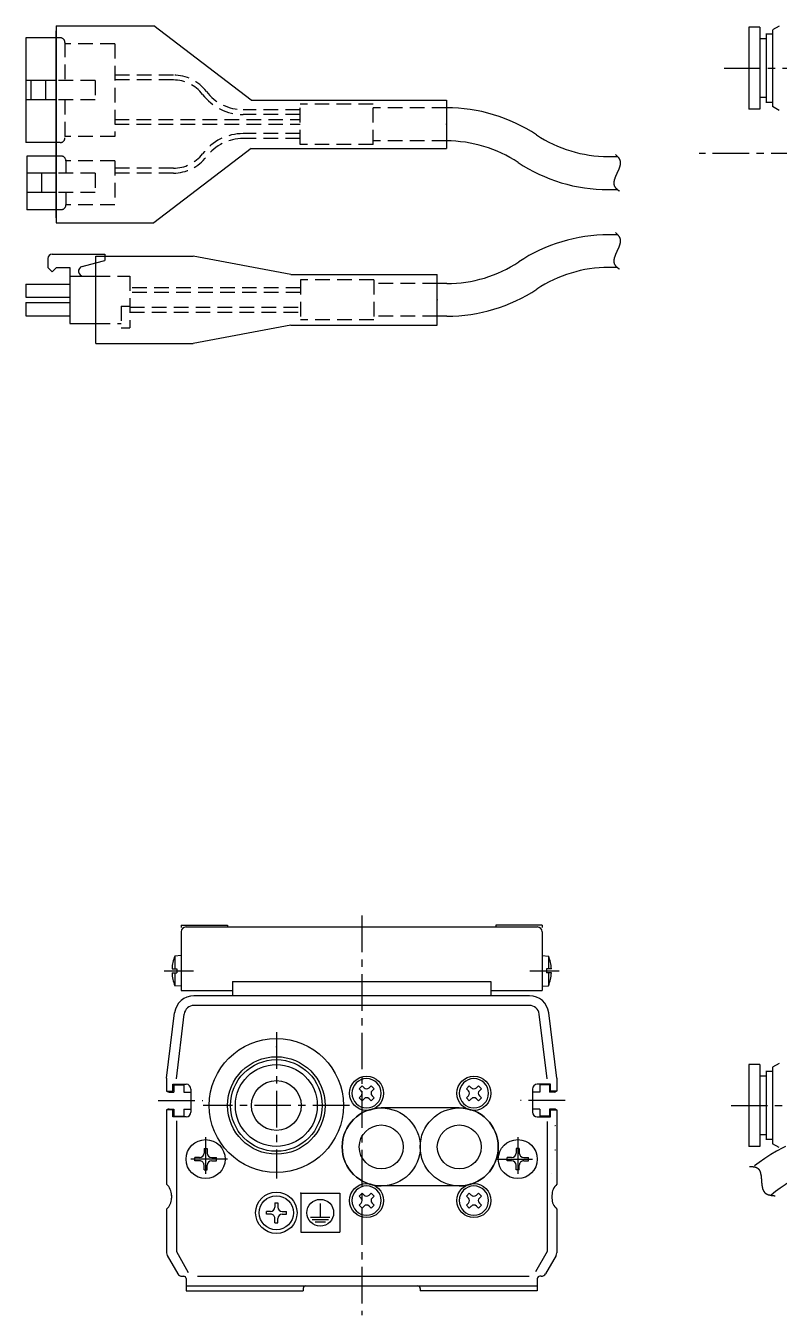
# Model space of a CAD drawing. Extents: x -684 to 208, y -51 to 438.
# Drawn here: x -684.2 to -529.8, y 150.8 to 415.2 of the extents above; entities that cross this region are included whole.
import ezdxf

# ---------------------------------------------------------------- set-up
doc = ezdxf.new("R2010")
doc.units = 0
for name, pattern in [('CENTER', [12, 7.5, -1.5, 1.5, -1.5]), ('CONTINOUS', [0]), ('DASHED', [4.5, 3, -1.5]), ('PHANTOM', [15, 7.5, -1.5, 1.5, -1.5, 1.5, -1.5])]:
    doc.linetypes.add(name, pattern=pattern)
doc.layers.get('0').update_dxf_attribs({"linetype": 'CONTINUOUS'})
doc.layers.add('CENTER', color=1, linetype='CENTER')

# ---------------------------------------------------------------- blocks, each defined once
blk = doc.blocks.new('DTL0003')
at = {"color": 0, "linetype": 'CONTINUOUS'}
for p, q in [((0, 0), (0, -8)), ((0, 0), (8, 0)), ((8, 0), (8, -8)), ((4, -2.07), (4, -4.87)), ((2.03, -4.87), (5.97, -4.87)), ((2.34, -5.37), (5.66, -5.37)), ((2.94, -5.87), (5.06, -5.87)), ((0, -8), (8, -8))]:
    blk.add_line(p, q, dxfattribs=at)
blk.add_circle((4, -4), 2.75, dxfattribs=at)
at = {"color": 0}
blk.add_point((0, 0), dxfattribs=at)
blk = doc.blocks.new('DTL0004')
at = {"color": 0, "linetype": 'CONTINUOUS'}
for radius in [13.75, 10, 9.4, 8.4, 5.1]:
    blk.add_circle((0, 0), radius, dxfattribs=at)
at = {"color": 0}
for p in [(0, 12), (0, 0)]:
    blk.add_point(p, dxfattribs=at)

msp = doc.modelspace()

# ---------------------------------------------------------------- linework, layer by layer
at = {"color": 0, "linetype": 'CONTINUOUS'}
for p, q in [((-677.99, 415.22), (-657.99, 415.22)), ((-677.99, 415.22), (-677.99, 374.82)), ((-637.99, 399.97), (-657.99, 415.22)), ((-677.99, 375.82), (-677.99, 414.22)), ((-637.99, 399.97), (-597.99, 399.97)), ((-597.99, 399.97), (-597.99, 390.07)), ((-637.99, 390.07), (-657.99, 374.82)), ((-637.99, 390.07), (-597.99, 390.07)), ((-677.99, 374.82), (-657.99, 374.82)), ((-669.89, 367.97), (-649.89, 367.97)), ((-669.89, 350.07), (-669.89, 367.97)), ((-629.89, 364.22), (-649.89, 367.97)), ((-629.89, 364.22), (-599.89, 364.22)), ((-599.89, 353.82), (-599.89, 364.22)), ((-629.89, 353.82), (-649.89, 350.07)), ((-629.89, 353.82), (-599.89, 353.82)), ((-669.89, 350.07), (-649.89, 350.07))]:
    msp.add_line(p, q, dxfattribs=at)
at = {"color": 7, "linetype": 'CONTINOUS'}
for p, q in [((-529.76, 415.17), (-531.16, 414.36)), ((-677.99, 412.77), (-684.19, 412.77)), ((-684.19, 412.77), (-684.19, 391.27)), ((-533.76, 414.92), (-535.96, 414.92)), ((-535.96, 414.92), (-535.96, 398.12)), ((-533.76, 414.92), (-533.76, 398.12)), ((-532.53, 412.52), (-533.76, 412.52)), ((-531.16, 413.52), (-532.47, 413.52)), ((-532.46, 413.52), (-532.46, 399.52)), ((-531.16, 414.35), (-531.16, 398.69)), ((-677.99, 404.02), (-684.19, 404.02)), ((-683.19, 404.02), (-683.19, 400.02)), ((-680.19, 404.02), (-680.19, 400.02)), ((-677.99, 400.02), (-684.19, 400.02)), ((-532.53, 400.52), (-533.76, 400.52)), ((-531.16, 399.52), (-532.47, 399.52)), ((-533.76, 398.12), (-535.96, 398.12)), ((-529.76, 397.88), (-531.16, 398.69)), ((-677.99, 391.27), (-684.19, 391.27)), ((-683.99, 388.52), (-683.99, 377.52)), ((-677.99, 388.52), (-683.99, 388.52)), ((-564.82, 388.43), (-562.92, 388.43)), ((-677.99, 385.02), (-683.99, 385.02)), ((-680.99, 385.02), (-680.99, 381.02)), ((-677.99, 381.02), (-683.99, 381.02)), ((-564.95, 381.63), (-562.9, 381.63)), ((-677.99, 377.52), (-683.99, 377.52)), ((-562.87, 372.37), (-564.72, 372.37)), ((-679.72, 367.48), (-679.72, 365.68)), ((-678.82, 368.38), (-668.02, 368.38)), ((-668.02, 368.38), (-668.02, 367.97)), ((-678.82, 364.78), (-679.72, 365.68)), ((-678.82, 364.78), (-677.92, 365.68)), ((-677.92, 365.68), (-675.22, 365.68)), ((-675.22, 365.68), (-675.22, 354.16)), ((-672.66, 365.88), (-669.89, 366.59)), ((-562.96, 365.67), (-564.72, 365.67)), ((-684.22, 362.26), (-684.22, 359.56)), ((-684.22, 362.26), (-675.22, 362.26)), ((-675.22, 363.88), (-669.89, 363.88)), ((-597.89, 362.37), (-599.89, 362.37)), ((-684.22, 359.56), (-675.22, 359.56)), ((-684.22, 358.48), (-675.22, 358.48)), ((-684.22, 358.48), (-684.22, 355.78)), ((-684.22, 355.78), (-675.22, 355.78)), ((-597.89, 355.67), (-599.89, 355.67)), ((-675.22, 354.16), (-669.89, 354.16)), ((-652.35, 230.85), (-642.85, 230.85)), ((-652.35, 230.85), (-652.35, 230.35)), ((-651.35, 230.45), (-579.35, 230.45)), ((-642.85, 230.85), (-642.85, 230.45)), ((-587.85, 230.85), (-587.85, 230.45)), ((-578.35, 230.85), (-587.85, 230.85)), ((-578.35, 230.85), (-578.35, 230.35)), ((-652.35, 229.45), (-652.35, 217.45)), ((-578.35, 229.45), (-578.35, 217.45)), ((-652.35, 224.6), (-653.65, 224.48)), ((-653.65, 224.48), (-653.65, 221.85)), ((-652.35, 224.6), (-652.35, 218.3)), ((-578.35, 224.6), (-578.35, 218.3)), ((-578.35, 224.6), (-577.05, 224.48)), ((-577.05, 224.48), (-577.05, 221.85)), ((-654.24, 221.85), (-653.25, 221.85)), ((-654.24, 221.05), (-653.25, 221.05)), ((-653.65, 221.05), (-653.65, 218.41)), ((-653.25, 221.85), (-653.25, 221.05)), ((-576.46, 221.85), (-577.45, 221.85)), ((-577.45, 221.85), (-577.45, 221.05)), ((-576.46, 221.05), (-577.45, 221.05)), ((-577.05, 221.05), (-577.05, 218.41)), ((-652.35, 218.3), (-653.65, 218.41)), ((-652.35, 217.45), (-641.85, 217.45)), ((-641.85, 219.25), (-588.85, 219.25)), ((-641.85, 219.25), (-641.85, 216.35)), ((-588.85, 219.25), (-588.85, 216.35)), ((-588.85, 217.45), (-578.35, 217.45)), ((-578.35, 218.3), (-577.05, 218.41)), ((-580.97, 216.35), (-649.74, 216.35)), ((-580.97, 214.35), (-649.74, 214.35)), ((-655.35, 199.46), (-653.71, 212.83)), ((-653.35, 199.34), (-651.73, 212.59)), ((-577.35, 199.34), (-578.98, 212.59)), ((-575.35, 199.46), (-577, 212.83)), ((-533.76, 202.25), (-535.96, 202.25)), ((-535.96, 202.25), (-535.96, 185.45)), ((-533.76, 202.25), (-533.76, 185.45)), ((-529.76, 202.49), (-531.16, 201.68)), ((-531.16, 201.68), (-531.16, 186.01)), ((-655.35, 199.46), (-655.35, 196.75)), ((-575.35, 199.46), (-575.35, 196.75)), ((-532.53, 199.85), (-533.76, 199.85)), ((-531.16, 200.85), (-532.47, 200.85)), ((-532.46, 200.85), (-532.46, 186.85)), ((-655.35, 196.75), (-654.05, 196.75)), ((-654.85, 196.6), (-653.85, 196.6)), ((-654.05, 198.2), (-651.35, 198.2)), ((-654.05, 196.75), (-654.05, 198.2)), ((-653.85, 198.05), (-651.85, 198.05)), ((-653.85, 198.05), (-653.85, 196.6)), ((-651.85, 198.05), (-651.85, 196.6)), ((-651.85, 196.6), (-650.35, 196.6)), ((-650.35, 197.2), (-650.35, 192.5)), ((-650.35, 196.6), (-650.35, 193.1)), ((-615.29, 197.88), (-615.89, 197.28)), ((-615.89, 197.28), (-615.48, 196.87)), ((-615.48, 195.82), (-615.89, 195.41)), ((-614.88, 197.47), (-615.29, 197.88)), ((-613.42, 197.88), (-613.83, 197.47)), ((-612.82, 197.28), (-613.42, 197.88)), ((-613.23, 196.87), (-612.82, 197.28)), ((-612.82, 195.41), (-613.23, 195.82)), ((-593.29, 197.88), (-593.89, 197.28)), ((-593.89, 197.28), (-593.48, 196.87)), ((-593.48, 195.82), (-593.89, 195.41)), ((-592.88, 197.47), (-593.29, 197.88)), ((-591.42, 197.88), (-591.83, 197.47)), ((-590.82, 197.28), (-591.42, 197.88)), ((-591.23, 196.87), (-590.82, 197.28)), ((-590.82, 195.41), (-591.23, 195.82)), ((-580.35, 197.2), (-580.35, 192.5)), ((-578.85, 196.6), (-580.35, 196.6)), ((-580.35, 196.6), (-580.35, 193.1)), ((-576.65, 198.2), (-579.35, 198.2)), ((-576.85, 198.05), (-578.85, 198.05)), ((-578.85, 198.05), (-578.85, 196.6)), ((-576.85, 198.05), (-576.85, 196.6)), ((-575.85, 196.6), (-576.85, 196.6)), ((-576.65, 196.75), (-576.65, 198.2)), ((-575.35, 196.75), (-576.65, 196.75)), ((-654.85, 193.1), (-653.85, 193.1)), ((-653.85, 193.1), (-653.85, 191.65)), ((-651.85, 193.1), (-650.35, 193.1)), ((-651.85, 193.1), (-651.85, 191.65)), ((-615.89, 195.41), (-615.29, 194.81)), ((-615.29, 194.81), (-614.88, 195.22)), ((-613.83, 195.22), (-613.42, 194.81)), ((-613.42, 194.81), (-612.82, 195.41)), ((-595.35, 193.35), (-611.35, 193.35)), ((-593.89, 195.41), (-593.29, 194.81)), ((-593.29, 194.81), (-592.88, 195.22)), ((-591.83, 195.22), (-591.42, 194.81)), ((-591.42, 194.81), (-590.82, 195.41)), ((-578.85, 193.1), (-580.35, 193.1)), ((-578.85, 193.1), (-578.85, 191.65)), ((-575.85, 193.1), (-576.85, 193.1)), ((-576.85, 193.1), (-576.85, 191.65)), ((-654.05, 192.95), (-655.35, 192.95)), ((-655.35, 192.95), (-655.35, 177.68)), ((-654.05, 191.5), (-654.05, 192.95)), ((-651.35, 191.5), (-654.05, 191.5)), ((-653.85, 191.65), (-651.85, 191.65)), ((-653.35, 190.72), (-653.35, 163.88)), ((-579.35, 191.5), (-576.65, 191.5)), ((-576.85, 191.65), (-578.85, 191.65)), ((-577.35, 190.57), (-577.35, 163.88)), ((-576.65, 192.95), (-575.35, 192.95)), ((-576.65, 191.5), (-576.65, 192.95)), ((-575.35, 192.95), (-575.35, 177.68)), ((-532.53, 187.85), (-533.76, 187.85)), ((-533.76, 185.45), (-535.96, 185.45)), ((-531.16, 186.85), (-532.47, 186.85)), ((-529.76, 185.2), (-531.16, 186.01)), ((-648.61, 183.16), (-649.55, 183.16)), ((-649.55, 182.53), (-649.55, 183.16)), ((-648.61, 182.53), (-649.55, 182.53)), ((-647.67, 185.05), (-647.04, 185.05)), ((-647.67, 185.05), (-647.67, 184.1)), ((-647.04, 185.05), (-647.04, 184.1)), ((-646.1, 183.16), (-645.15, 183.16)), ((-646.1, 182.53), (-645.15, 182.53)), ((-645.15, 182.53), (-645.15, 183.16)), ((-584.61, 183.16), (-585.55, 183.16)), ((-585.55, 182.53), (-585.55, 183.16)), ((-584.61, 182.53), (-585.55, 182.53)), ((-583.67, 185.05), (-583.67, 184.1)), ((-583.04, 185.05), (-583.67, 185.05)), ((-583.04, 185.05), (-583.04, 184.1)), ((-582.1, 183.16), (-581.15, 183.16)), ((-582.1, 182.53), (-581.15, 182.53)), ((-581.15, 182.53), (-581.15, 183.16)), ((-647.67, 180.65), (-647.67, 181.59)), ((-647.67, 180.65), (-647.04, 180.65)), ((-647.04, 180.65), (-647.04, 181.59)), ((-583.67, 180.65), (-583.67, 181.59)), ((-583.04, 180.65), (-583.67, 180.65)), ((-583.04, 180.65), (-583.04, 181.59)), ((-576.35, 179.85), (-576.35, 179.85)), ((-595.35, 177.35), (-611.35, 177.35)), ((-654.35, 175.45), (-654.35, 174.85)), ((-615.29, 175.88), (-615.89, 175.28)), ((-615.89, 175.28), (-615.48, 174.87)), ((-614.88, 175.47), (-615.29, 175.88)), ((-613.42, 175.88), (-613.83, 175.47)), ((-612.82, 175.28), (-613.42, 175.88)), ((-613.23, 174.87), (-612.82, 175.28)), ((-593.29, 175.88), (-593.89, 175.28)), ((-593.89, 175.28), (-593.48, 174.87)), ((-592.88, 175.47), (-593.29, 175.88)), ((-591.42, 175.88), (-591.83, 175.47)), ((-590.82, 175.28), (-591.42, 175.88)), ((-591.23, 174.87), (-590.82, 175.28)), ((-576.35, 175.45), (-576.35, 174.85)), ((-655.35, 172.61), (-655.35, 163.61)), ((-634.02, 172.14), (-634.9, 172.14)), ((-634.9, 171.55), (-634.9, 172.14)), ((-633.15, 173.9), (-632.56, 173.9)), ((-633.15, 173.9), (-633.15, 173.02)), ((-632.56, 173.9), (-632.56, 173.02)), ((-631.68, 172.14), (-630.8, 172.14)), ((-630.8, 171.55), (-630.8, 172.14)), ((-615.48, 173.82), (-615.89, 173.41)), ((-615.89, 173.41), (-615.29, 172.81)), ((-615.29, 172.81), (-614.88, 173.22)), ((-613.83, 173.22), (-613.42, 172.81)), ((-613.42, 172.81), (-612.82, 173.41)), ((-612.82, 173.41), (-613.23, 173.82)), ((-593.48, 173.82), (-593.89, 173.41)), ((-593.89, 173.41), (-593.29, 172.81)), ((-593.29, 172.81), (-592.88, 173.22)), ((-591.83, 173.22), (-591.42, 172.81)), ((-591.42, 172.81), (-590.82, 173.41)), ((-590.82, 173.41), (-591.23, 173.82)), ((-575.35, 172.61), (-575.35, 163.61)), ((-634.02, 171.55), (-634.9, 171.55)), ((-633.15, 169.8), (-633.15, 170.68)), ((-633.15, 169.8), (-632.56, 169.8)), ((-632.56, 169.8), (-632.56, 170.68)), ((-631.68, 171.55), (-630.8, 171.55)), ((-655.22, 163.11), (-653.04, 159.35)), ((-653.35, 163.88), (-650.9, 159.63)), ((-577.35, 163.88), (-579.73, 159.76)), ((-575.49, 163.11), (-577.66, 159.35)), ((-652.18, 158.85), (-651.85, 158.85)), ((-651.94, 158.85), (-651.85, 158.85)), ((-649.04, 158.85), (-581.03, 158.85)), ((-578.53, 158.85), (-578.85, 158.85)), ((-578.77, 158.85), (-578.85, 158.85)), ((-651.35, 158.35), (-651.35, 155.85)), ((-651.35, 156.85), (-579.35, 156.85)), ((-627.35, 156.35), (-627.35, 155.85)), ((-603.35, 156.35), (-603.35, 155.85)), ((-579.35, 158.35), (-579.35, 155.85)), ((-651.35, 155.85), (-627.35, 155.85)), ((-579.35, 155.85), (-603.35, 155.85))]:
    msp.add_line(p, q, dxfattribs=at)
at = {"color": 3, "linetype": 'DASHED'}
for p, q in [((-677.19, 412.77), (-677.99, 412.77)), ((-676.19, 411.77), (-676.19, 404.02)), ((-665.99, 411.52), (-676.19, 411.52)), ((-665.99, 411.52), (-665.99, 392.52)), ((-653.96, 405.12), (-665.99, 405.12)), ((-669.99, 404.02), (-677.99, 404.02)), ((-669.99, 404.02), (-669.99, 400.02)), ((-653.96, 404.12), (-665.99, 404.12)), ((-669.99, 400.02), (-677.99, 400.02)), ((-676.19, 400.02), (-676.19, 392.27)), ((-627.99, 398.02), (-639.64, 398.02)), ((-627.99, 397.02), (-639.64, 397.02)), ((-612.99, 399.17), (-627.99, 399.17)), ((-627.99, 390.87), (-627.99, 399.17)), ((-612.99, 390.87), (-612.99, 399.17)), ((-597.99, 398.42), (-612.99, 398.42)), ((-665.99, 396.02), (-627.99, 396.02)), ((-665.99, 395.02), (-627.99, 395.02)), ((-665.99, 392.52), (-676.19, 392.52)), ((-627.99, 393.12), (-639.64, 393.12)), ((-627.99, 392.12), (-639.64, 392.12)), ((-597.99, 391.62), (-612.99, 391.62)), ((-677.19, 391.27), (-677.99, 391.27)), ((-612.99, 390.87), (-627.99, 390.87)), ((-676.99, 388.52), (-677.99, 388.52)), ((-675.99, 387.52), (-675.99, 385.02)), ((-665.99, 387.52), (-675.99, 387.52)), ((-665.99, 387.52), (-665.99, 378.52)), ((-653.96, 386.02), (-665.99, 386.02)), ((-669.99, 385.02), (-677.99, 385.02)), ((-669.99, 385.02), (-669.99, 381.02)), ((-653.96, 385.02), (-665.99, 385.02)), ((-669.99, 381.02), (-677.99, 381.02)), ((-675.99, 381.02), (-675.99, 378.52)), ((-665.99, 378.52), (-675.99, 378.52)), ((-676.99, 377.52), (-677.99, 377.52)), ((-668.02, 367.97), (-668.02, 367.07)), ((-669.89, 366.59), (-668.02, 367.07)), ((-669.89, 363.88), (-662.89, 363.88)), ((-662.89, 363.88), (-662.89, 353.26)), ((-627.89, 363.12), (-627.89, 354.92)), ((-612.89, 363.12), (-627.89, 363.12)), ((-612.89, 363.12), (-612.89, 354.92)), ((-599.89, 362.37), (-612.89, 362.37)), ((-627.89, 361.52), (-662.89, 361.52)), ((-627.89, 360.52), (-662.89, 360.52)), ((-664.69, 357.76), (-662.89, 357.76)), ((-664.69, 357.76), (-664.69, 353.26)), ((-662.89, 357.52), (-627.89, 357.52)), ((-662.89, 356.52), (-627.89, 356.52)), ((-612.89, 354.92), (-627.89, 354.92)), ((-599.89, 355.67), (-612.89, 355.67)), ((-669.89, 354.16), (-664.69, 354.16)), ((-664.69, 353.26), (-662.89, 353.26))]:
    msp.add_line(p, q, dxfattribs=at)
at = {"color": 7}
for points in [[(-563.34, 388.84, 0), (-563.31, 388.81, 0), (-563.28, 388.78, 0), (-563.24, 388.75, 0), (-563.21, 388.72, 0), (-563.18, 388.69, 0), (-563.15, 388.66, 0), (-563.11, 388.62, 0), (-563.08, 388.59, 0), (-563.05, 388.56, 0), (-563.02, 388.53, 0), (-562.99, 388.5, 0), (-562.96, 388.46, 0), (-562.92, 388.43, 0), (-562.89, 388.4, 0), (-562.86, 388.37, 0), (-562.83, 388.33, 0), (-562.8, 388.3, 0), (-562.78, 388.26, 0), (-562.75, 388.23, 0), (-562.72, 388.19, 0), (-562.69, 388.16, 0), (-562.67, 388.12, 0), (-562.64, 388.09, 0), (-562.62, 388.05, 0), (-562.59, 388.01, 0), (-562.57, 387.98, 0), (-562.55, 387.94, 0), (-562.53, 387.9, 0), (-562.51, 387.87, 0), (-562.49, 387.83, 0), (-562.47, 387.79, 0), (-562.46, 387.75, 0), (-562.44, 387.71, 0), (-562.42, 387.68, 0), (-562.41, 387.64, 0), (-562.4, 387.6, 0), (-562.39, 387.56, 0), (-562.38, 387.52, 0), (-562.37, 387.48, 0), (-562.36, 387.44, 0), (-562.36, 387.4, 0), (-562.35, 387.36, 0), (-562.35, 387.32, 0), (-562.34, 387.28, 0), (-562.34, 387.24, 0), (-562.34, 387.19, 0), (-562.34, 387.15, 0), (-562.34, 387.11, 0), (-562.34, 387.07, 0), (-562.34, 387.03, 0), (-562.34, 386.98, 0), (-562.35, 386.94, 0), (-562.35, 386.9, 0), (-562.36, 386.86, 0), (-562.36, 386.81, 0), (-562.37, 386.77, 0), (-562.38, 386.73, 0), (-562.38, 386.68, 0), (-562.39, 386.64, 0), (-562.4, 386.6, 0), (-562.41, 386.55, 0), (-562.42, 386.51, 0), (-562.44, 386.46, 0), (-562.45, 386.42, 0), (-562.46, 386.37, 0), (-562.48, 386.33, 0), (-562.49, 386.28, 0), (-562.5, 386.24, 0), (-562.52, 386.19, 0), (-562.53, 386.15, 0), (-562.55, 386.1, 0), (-562.57, 386.06, 0), (-562.58, 386.01, 0), (-562.6, 385.97, 0), (-562.62, 385.92, 0), (-562.63, 385.88, 0), (-562.65, 385.83, 0), (-562.67, 385.79, 0), (-562.69, 385.74, 0), (-562.71, 385.69, 0), (-562.73, 385.65, 0), (-562.75, 385.6, 0), (-562.77, 385.56, 0), (-562.79, 385.51, 0), (-562.81, 385.46, 0), (-562.83, 385.42, 0), (-562.85, 385.37, 0), (-562.87, 385.33, 0), (-562.89, 385.28, 0), (-562.91, 385.23, 0), (-562.93, 385.19, 0), (-562.96, 385.14, 0), (-562.98, 385.1, 0), (-563, 385.05, 0), (-563.02, 385, 0), (-563.04, 384.96, 0), (-563.06, 384.91, 0), (-563.08, 384.87, 0), (-563.1, 384.82, 0), (-563.12, 384.77, 0), (-563.14, 384.73, 0), (-563.17, 384.68, 0), (-563.19, 384.63, 0), (-563.21, 384.59, 0), (-563.23, 384.54, 0), (-563.25, 384.5, 0), (-563.27, 384.45, 0), (-563.29, 384.41, 0), (-563.31, 384.36, 0), (-563.33, 384.32, 0), (-563.34, 384.27, 0), (-563.36, 384.23, 0), (-563.38, 384.18, 0), (-563.4, 384.14, 0), (-563.41, 384.09, 0), (-563.43, 384.05, 0), (-563.45, 384, 0), (-563.47, 383.96, 0), (-563.48, 383.91, 0), (-563.49, 383.87, 0), (-563.51, 383.82, 0), (-563.52, 383.78, 0), (-563.54, 383.74, 0), (-563.55, 383.69, 0), (-563.56, 383.65, 0), (-563.58, 383.61, 0), (-563.59, 383.56, 0), (-563.6, 383.52, 0), (-563.61, 383.48, 0), (-563.62, 383.44, 0), (-563.62, 383.39, 0), (-563.63, 383.35, 0), (-563.64, 383.31, 0), (-563.65, 383.27, 0), (-563.65, 383.23, 0), (-563.66, 383.18, 0), (-563.66, 383.14, 0), (-563.66, 383.1, 0), (-563.67, 383.06, 0), (-563.67, 383.02, 0), (-563.67, 382.98, 0), (-563.67, 382.94, 0), (-563.67, 382.9, 0), (-563.67, 382.86, 0), (-563.66, 382.82, 0), (-563.66, 382.78, 0), (-563.65, 382.74, 0), (-563.65, 382.7, 0), (-563.64, 382.67, 0), (-563.63, 382.63, 0), (-563.62, 382.59, 0), (-563.61, 382.55, 0), (-563.6, 382.51, 0), (-563.59, 382.48, 0), (-563.58, 382.44, 0), (-563.56, 382.4, 0), (-563.54, 382.37, 0), (-563.53, 382.33, 0), (-563.51, 382.3, 0), (-563.49, 382.26, 0), (-563.47, 382.23, 0), (-563.45, 382.19, 0), (-563.42, 382.16, 0), (-563.4, 382.12, 0), (-563.37, 382.09, 0), (-563.35, 382.06, 0), (-563.32, 382.02, 0), (-563.29, 381.99, 0), (-563.26, 381.96, 0), (-563.23, 381.93, 0), (-563.2, 381.9, 0), (-563.17, 381.86, 0), (-563.14, 381.83, 0), (-563.11, 381.8, 0), (-563.07, 381.77, 0), (-563.04, 381.74, 0), (-563, 381.71, 0), (-562.97, 381.68, 0), (-562.93, 381.65, 0), (-562.9, 381.62, 0), (-562.86, 381.6, 0), (-562.83, 381.57, 0), (-562.79, 381.54, 0), (-562.75, 381.51, 0), (-562.72, 381.49, 0), (-562.68, 381.46, 0), (-562.64, 381.43, 0), (-562.61, 381.41, 0), (-562.57, 381.38, 0), (-562.54, 381.36, 0), (-562.5, 381.33, 0)], [(-563.34, 372.84, 0), (-563.31, 372.81, 0), (-563.28, 372.78, 0), (-563.24, 372.75, 0), (-563.21, 372.72, 0), (-563.18, 372.69, 0), (-563.15, 372.66, 0), (-563.11, 372.62, 0), (-563.08, 372.59, 0), (-563.05, 372.56, 0), (-563.02, 372.53, 0), (-562.99, 372.5, 0), (-562.96, 372.46, 0), (-562.92, 372.43, 0), (-562.89, 372.4, 0), (-562.86, 372.37, 0), (-562.83, 372.33, 0), (-562.8, 372.3, 0), (-562.78, 372.26, 0), (-562.75, 372.23, 0), (-562.72, 372.19, 0), (-562.69, 372.16, 0), (-562.67, 372.12, 0), (-562.64, 372.09, 0), (-562.62, 372.05, 0), (-562.59, 372.01, 0), (-562.57, 371.98, 0), (-562.55, 371.94, 0), (-562.53, 371.9, 0), (-562.51, 371.87, 0), (-562.49, 371.83, 0), (-562.47, 371.79, 0), (-562.46, 371.75, 0), (-562.44, 371.71, 0), (-562.42, 371.68, 0), (-562.41, 371.64, 0), (-562.4, 371.6, 0), (-562.39, 371.56, 0), (-562.38, 371.52, 0), (-562.37, 371.48, 0), (-562.36, 371.44, 0), (-562.36, 371.4, 0), (-562.35, 371.36, 0), (-562.35, 371.32, 0), (-562.34, 371.28, 0), (-562.34, 371.24, 0), (-562.34, 371.19, 0), (-562.34, 371.15, 0), (-562.34, 371.11, 0), (-562.34, 371.07, 0), (-562.34, 371.03, 0), (-562.34, 370.98, 0), (-562.35, 370.94, 0), (-562.35, 370.9, 0), (-562.36, 370.86, 0), (-562.36, 370.81, 0), (-562.37, 370.77, 0), (-562.38, 370.73, 0), (-562.38, 370.68, 0), (-562.39, 370.64, 0), (-562.4, 370.6, 0), (-562.41, 370.55, 0), (-562.42, 370.51, 0), (-562.44, 370.46, 0), (-562.45, 370.42, 0), (-562.46, 370.37, 0), (-562.48, 370.33, 0), (-562.49, 370.28, 0), (-562.5, 370.24, 0), (-562.52, 370.19, 0), (-562.53, 370.15, 0), (-562.55, 370.1, 0), (-562.57, 370.06, 0), (-562.58, 370.01, 0), (-562.6, 369.97, 0), (-562.62, 369.92, 0), (-562.63, 369.88, 0), (-562.65, 369.83, 0), (-562.67, 369.79, 0), (-562.69, 369.74, 0), (-562.71, 369.69, 0), (-562.73, 369.65, 0), (-562.75, 369.6, 0), (-562.77, 369.56, 0), (-562.79, 369.51, 0), (-562.81, 369.46, 0), (-562.83, 369.42, 0), (-562.85, 369.37, 0), (-562.87, 369.33, 0), (-562.89, 369.28, 0), (-562.91, 369.23, 0), (-562.93, 369.19, 0), (-562.96, 369.14, 0), (-562.98, 369.1, 0), (-563, 369.05, 0), (-563.02, 369, 0), (-563.04, 368.96, 0), (-563.06, 368.91, 0), (-563.08, 368.87, 0), (-563.1, 368.82, 0), (-563.12, 368.77, 0), (-563.14, 368.73, 0), (-563.17, 368.68, 0), (-563.19, 368.63, 0), (-563.21, 368.59, 0), (-563.23, 368.54, 0), (-563.25, 368.5, 0), (-563.27, 368.45, 0), (-563.29, 368.41, 0), (-563.31, 368.36, 0), (-563.33, 368.32, 0), (-563.34, 368.27, 0), (-563.36, 368.23, 0), (-563.38, 368.18, 0), (-563.4, 368.14, 0), (-563.41, 368.09, 0), (-563.43, 368.05, 0), (-563.45, 368, 0), (-563.47, 367.96, 0), (-563.48, 367.91, 0), (-563.49, 367.87, 0), (-563.51, 367.82, 0), (-563.52, 367.78, 0), (-563.54, 367.74, 0), (-563.55, 367.69, 0), (-563.56, 367.65, 0), (-563.58, 367.61, 0), (-563.59, 367.56, 0), (-563.6, 367.52, 0), (-563.61, 367.48, 0), (-563.62, 367.44, 0), (-563.62, 367.39, 0), (-563.63, 367.35, 0), (-563.64, 367.31, 0), (-563.65, 367.27, 0), (-563.65, 367.23, 0), (-563.66, 367.18, 0), (-563.66, 367.14, 0), (-563.66, 367.1, 0), (-563.67, 367.06, 0), (-563.67, 367.02, 0), (-563.67, 366.98, 0), (-563.67, 366.94, 0), (-563.67, 366.9, 0), (-563.67, 366.86, 0), (-563.66, 366.82, 0), (-563.66, 366.78, 0), (-563.65, 366.74, 0), (-563.65, 366.7, 0), (-563.64, 366.67, 0), (-563.63, 366.63, 0), (-563.62, 366.59, 0), (-563.61, 366.55, 0), (-563.6, 366.51, 0), (-563.59, 366.48, 0), (-563.58, 366.44, 0), (-563.56, 366.4, 0), (-563.54, 366.37, 0), (-563.53, 366.33, 0), (-563.51, 366.3, 0), (-563.49, 366.26, 0), (-563.47, 366.23, 0), (-563.45, 366.19, 0), (-563.42, 366.16, 0), (-563.4, 366.12, 0), (-563.37, 366.09, 0), (-563.35, 366.06, 0), (-563.32, 366.02, 0), (-563.29, 365.99, 0), (-563.26, 365.96, 0), (-563.23, 365.93, 0), (-563.2, 365.9, 0), (-563.17, 365.86, 0), (-563.14, 365.83, 0), (-563.11, 365.8, 0), (-563.07, 365.77, 0), (-563.04, 365.74, 0), (-563, 365.71, 0), (-562.97, 365.68, 0), (-562.93, 365.65, 0), (-562.9, 365.62, 0), (-562.86, 365.6, 0), (-562.83, 365.57, 0), (-562.79, 365.54, 0), (-562.75, 365.51, 0), (-562.72, 365.49, 0), (-562.68, 365.46, 0), (-562.64, 365.43, 0), (-562.61, 365.41, 0), (-562.57, 365.38, 0), (-562.54, 365.36, 0), (-562.5, 365.33, 0)], [(-535.85, 181.34, 0), (-535.8, 181.34, 0), (-535.75, 181.34, 0), (-535.71, 181.34, 0), (-535.66, 181.34, 0), (-535.61, 181.34, 0), (-535.56, 181.34, 0), (-535.51, 181.33, 0), (-535.46, 181.33, 0), (-535.41, 181.33, 0), (-535.36, 181.32, 0), (-535.3, 181.32, 0), (-535.25, 181.32, 0), (-535.2, 181.31, 0), (-535.15, 181.31, 0), (-535.1, 181.3, 0), (-535.06, 181.29, 0), (-535, 181.29, 0), (-534.96, 181.28, 0), (-534.91, 181.27, 0), (-534.86, 181.26, 0), (-534.81, 181.25, 0), (-534.76, 181.24, 0), (-534.72, 181.23, 0), (-534.67, 181.22, 0), (-534.63, 181.2, 0), (-534.58, 181.19, 0), (-534.54, 181.17, 0), (-534.49, 181.16, 0), (-534.45, 181.14, 0), (-534.41, 181.12, 0), (-534.37, 181.1, 0), (-534.33, 181.08, 0), (-534.29, 181.06, 0), (-534.26, 181.04, 0), (-534.22, 181.02, 0), (-534.18, 180.99, 0), (-534.15, 180.97, 0), (-534.12, 180.94, 0), (-534.09, 180.91, 0), (-534.06, 180.88, 0), (-534.03, 180.85, 0), (-534, 180.82, 0), (-533.97, 180.79, 0), (-533.94, 180.76, 0), (-533.92, 180.72, 0), (-533.89, 180.69, 0), (-533.87, 180.66, 0), (-533.85, 180.62, 0), (-533.82, 180.58, 0), (-533.8, 180.54, 0), (-533.78, 180.5, 0), (-533.76, 180.47, 0), (-533.74, 180.43, 0), (-533.72, 180.38, 0), (-533.71, 180.34, 0), (-533.69, 180.3, 0), (-533.67, 180.26, 0), (-533.66, 180.21, 0), (-533.64, 180.17, 0), (-533.63, 180.12, 0), (-533.61, 180.08, 0), (-533.6, 180.03, 0), (-533.59, 179.98, 0), (-533.58, 179.94, 0), (-533.57, 179.89, 0), (-533.56, 179.84, 0), (-533.55, 179.79, 0), (-533.54, 179.74, 0), (-533.53, 179.69, 0), (-533.52, 179.64, 0), (-533.51, 179.59, 0), (-533.5, 179.54, 0), (-533.49, 179.49, 0), (-533.49, 179.43, 0), (-533.48, 179.38, 0), (-533.47, 179.33, 0), (-533.47, 179.28, 0), (-533.46, 179.22, 0), (-533.45, 179.17, 0), (-533.45, 179.11, 0), (-533.44, 179.06, 0), (-533.44, 179, 0), (-533.43, 178.95, 0), (-533.43, 178.9, 0), (-533.42, 178.84, 0), (-533.42, 178.78, 0), (-533.41, 178.73, 0), (-533.41, 178.67, 0), (-533.41, 178.62, 0), (-533.4, 178.56, 0), (-533.4, 178.51, 0), (-533.39, 178.45, 0), (-533.39, 178.4, 0), (-533.38, 178.34, 0), (-533.38, 178.28, 0), (-533.38, 178.23, 0), (-533.37, 178.17, 0), (-533.37, 178.12, 0), (-533.36, 178.06, 0), (-533.36, 178.01, 0), (-533.35, 177.95, 0), (-533.35, 177.9, 0), (-533.34, 177.84, 0), (-533.34, 177.79, 0), (-533.33, 177.73, 0), (-533.32, 177.68, 0), (-533.32, 177.62, 0), (-533.31, 177.57, 0), (-533.3, 177.52, 0), (-533.3, 177.46, 0), (-533.29, 177.41, 0), (-533.28, 177.36, 0), (-533.27, 177.31, 0), (-533.26, 177.25, 0), (-533.25, 177.2, 0), (-533.25, 177.15, 0), (-533.23, 177.1, 0), (-533.22, 177.05, 0), (-533.21, 177, 0), (-533.2, 176.95, 0), (-533.19, 176.9, 0), (-533.17, 176.86, 0), (-533.16, 176.81, 0), (-533.15, 176.76, 0), (-533.13, 176.72, 0), (-533.12, 176.67, 0), (-533.1, 176.62, 0), (-533.08, 176.58, 0), (-533.07, 176.54, 0), (-533.05, 176.49, 0), (-533.03, 176.45, 0), (-533.01, 176.41, 0), (-532.99, 176.37, 0), (-532.97, 176.33, 0), (-532.95, 176.29, 0), (-532.92, 176.25, 0), (-532.9, 176.21, 0), (-532.87, 176.18, 0), (-532.85, 176.14, 0), (-532.82, 176.1, 0), (-532.79, 176.07, 0), (-532.76, 176.04, 0), (-532.74, 176, 0), (-532.7, 175.97, 0), (-532.67, 175.94, 0), (-532.64, 175.91, 0), (-532.61, 175.88, 0), (-532.57, 175.86, 0), (-532.54, 175.83, 0), (-532.5, 175.8, 0), (-532.46, 175.78, 0), (-532.42, 175.75, 0), (-532.38, 175.73, 0), (-532.34, 175.71, 0), (-532.3, 175.69, 0), (-532.26, 175.67, 0), (-532.22, 175.65, 0), (-532.17, 175.63, 0), (-532.13, 175.61, 0), (-532.08, 175.6, 0), (-532.04, 175.58, 0), (-531.99, 175.56, 0), (-531.95, 175.55, 0), (-531.9, 175.53, 0), (-531.85, 175.52, 0), (-531.8, 175.51, 0), (-531.76, 175.5, 0), (-531.71, 175.48, 0), (-531.66, 175.47, 0), (-531.61, 175.46, 0), (-531.56, 175.45, 0), (-531.51, 175.44, 0), (-531.46, 175.43, 0), (-531.41, 175.42, 0), (-531.36, 175.42, 0), (-531.31, 175.41, 0), (-531.26, 175.4, 0), (-531.21, 175.4, 0), (-531.16, 175.39, 0), (-531.11, 175.38, 0), (-531.06, 175.38, 0), (-531.01, 175.37, 0), (-530.96, 175.37, 0), (-530.91, 175.36, 0), (-530.86, 175.36, 0), (-530.81, 175.35, 0), (-530.76, 175.35, 0), (-530.71, 175.35, 0), (-530.66, 175.34, 0), (-530.61, 175.34, 0), (-530.56, 175.34, 0)]]:
    msp.add_polyline3d(points, dxfattribs=at)
at = {"color": 7, "linetype": 'CONTINOUS'}
for centre, radius in [((-614.35, 196.35), 3.5), ((-592.35, 196.35), 3.5), ((-611.35, 185.35), 8), ((-595.35, 185.35), 8), ((-611.35, 185.35), 4.5), ((-595.35, 185.35), 4.5), ((-647.35, 182.85), 4), ((-583.35, 182.85), 4), ((-614.35, 174.35), 3.5), ((-592.35, 174.35), 3.5), ((-632.85, 171.85), 4.25), ((-632.85, 171.85), 3.5)]:
    msp.add_circle(centre, radius, dxfattribs=at)
at = {"color": 3, "linetype": 'DASHED'}
for centre, radius, start, end in [((-677.19, 411.77), 1, 0.0017, 90.0017), ((-653.96, 396.62), 8.5, 37.2706, 90.0017), ((-653.96, 396.62), 7.5, 37.2706, 90.0017), ((-639.64, 407.52), 10.5, 217.2706, 270.0017), ((-639.64, 407.52), 9.5, 217.2706, 270.0017), ((-677.19, 392.27), 1, 270.0017, 0.0017), ((-639.63, 382.62), 10.5, 90.0017, 142.7329), ((-639.63, 382.62), 9.5, 90.0017, 142.7329), ((-653.96, 393.52), 7.5, 270.0017, 322.7329), ((-676.99, 387.52), 1, 0.0017, 90.0017), ((-653.96, 393.52), 8.5, 270.0017, 322.7329), ((-676.99, 378.52), 1, 270.0017, 0.0017)]:
    msp.add_arc(centre, radius, start, end, dxfattribs=at)
at = {"color": 7, "linetype": 'CONTINOUS'}
for centre, radius, start, end in [((-597.99, 365.02), 33.4, 56.4452, 90.0009), ((-597.99, 365.02), 26.6, 56.4452, 90.0009), ((-564.82, 415.03), 26.6, 236.4452, 270), ((-564.82, 415.03), 33.4, 236.4452, 270), ((-564.72, 339.02), 33.35, 90, 123.5569), ((-678.82, 367.48), 0.9, 90, 180), ((-672.4, 364.9), 1.01, 104.3814, 270), ((-597.89, 389.02), 26.65, 269.9994, 303.5569), ((-564.72, 339.02), 26.65, 90, 123.5569), ((-597.89, 389.02), 33.35, 269.9994, 303.5569), ((-651.35, 229.45), 1, 90, 180), ((-579.35, 229.45), 1, 0, 90), ((-646.27, 221.45), 7.98, 157.6435, 177.1277), ((-584.44, 221.45), 7.98, 2.8723, 22.3565), ((-646.27, 221.45), 7.98, 182.8723, 202.3565), ((-584.44, 221.45), 7.98, 337.6435, 357.1277), ((-649.74, 212.35), 4, 90, 173), ((-649.74, 212.35), 2, 90, 173), ((-580.97, 212.35), 4, 7, 90), ((-580.97, 212.35), 2, 7, 90), ((-614.35, 196.35), 3, 0, 359.9997), ((-592.35, 196.35), 3, 0, 359.9997), ((-654.85, 197.1), 0.5, 224.427, 270), ((-651.35, 197.2), 1, 0, 90), ((-616, 196.35), 0.742, 315.0001, 45), ((-614.35, 198), 0.742, 225.0001, 315), ((-612.7, 196.35), 0.742, 135.0001, 225), ((-594, 196.35), 0.742, 315.0001, 45), ((-592.35, 198), 0.742, 225.0001, 315), ((-590.7, 196.35), 0.742, 135.0001, 225), ((-579.35, 197.2), 1, 90, 180), ((-575.85, 197.1), 0.5, 270, 315.573), ((-654.85, 192.6), 0.5, 90, 135.573), ((-611.35, 185.35), 8, 90, 270), ((-614.35, 194.7), 0.742, 45, 135), ((-595.35, 185.35), 8, 270, 90), ((-592.35, 194.7), 0.742, 45, 135), ((-575.85, 192.6), 0.5, 44.427, 90), ((-651.35, 192.5), 1, 270, 0), ((-579.35, 192.5), 1, 180, 270), ((-574.04, 188.61), 2, 145.9896, 147.355), ((-648.61, 184.1), 0.94, 270, 0), ((-648.61, 181.59), 0.94, 0, 90.0001), ((-646.1, 184.1), 0.94, 180, 270), ((-646.1, 181.59), 0.94, 90, 180), ((-584.61, 184.1), 0.94, 270, 0), ((-584.61, 181.59), 0.94, 360, 90), ((-582.1, 184.1), 0.94, 180, 270), ((-582.1, 181.59), 0.94, 89.9999, 180), ((-574.04, 183.61), 2, 145.9896, 147.355), ((-574.04, 183.61), 2, 145.9896, 147.355), ((-657.35, 175.45), 3, 359.2063, 48.1897), ((-614.35, 174.35), 3, 0, 359.9997), ((-592.35, 174.35), 3, 0, 359.9997), ((-573.35, 175.45), 3, 131.8103, 180.7937), ((-657.35, 174.85), 3, 311.8103, 360), ((-616, 174.35), 0.742, 315.0001, 45), ((-614.35, 176), 0.742, 225.0001, 315), ((-612.7, 174.35), 0.742, 135.0001, 225), ((-594, 174.35), 0.742, 315.0001, 45), ((-592.35, 176), 0.742, 225.0001, 315), ((-590.7, 174.35), 0.742, 135.0001, 225), ((-573.35, 174.85), 3, 180, 228.1897), ((-634.02, 173.02), 0.876, 270, 0), ((-631.68, 173.02), 0.876, 180, 270), ((-614.35, 172.7), 0.742, 45, 135), ((-592.35, 172.7), 0.742, 45, 135), ((-634.02, 170.68), 0.876, 0, 90.0001), ((-631.68, 170.68), 0.876, 90, 180), ((-654.35, 163.61), 1, 180, 210), ((-576.35, 163.61), 1, 330, 0), ((-652.18, 159.85), 1, 210, 270), ((-651.85, 158.35), 0.5, 0, 90), ((-578.85, 158.35), 0.5, 90, 180), ((-578.53, 159.85), 1, 270, 330), ((-626.85, 156.35), 0.5, 90, 180), ((-603.85, 156.35), 0.5, 0, 90)]:
    msp.add_arc(centre, radius, start, end, dxfattribs=at)
at = {"color": 3, "linetype": 'PHANTOM'}
for radius, end in [(33.4, 129.047), (26.6, 130.9943)]:
    msp.add_arc((-513.96, 155.35), radius, 90, end, dxfattribs=at)
at = {"color": 0}
for p in [(-597.99, 395.02), (-599.89, 359.02), (-599.89, 359.02)]:
    msp.add_point(p, dxfattribs=at)
at = {"layer": 'CENTER', "color": 1, "linetype": 'CENTER'}
for p, q in [((-541.07, 406.52), (-505.96, 406.52)), ((208.1, 389.02), (-546.14, 389.02)), ((-615.35, 232.77), (-615.35, 150.85)), ((-655.85, 221.45), (-649.85, 221.45)), ((-580.85, 221.45), (-574.85, 221.45)), ((-632.85, 208.85), (-632.85, 178.85)), ((-657.05, 194.85), (-647.91, 194.85)), ((-617.85, 193.85), (-647.85, 193.85)), ((-573.65, 194.85), (-582.8, 194.85)), ((-539.64, 193.85), (-505.96, 193.85)), ((-647.35, 187.35), (-647.35, 178.35)), ((-583.35, 187.35), (-583.35, 178.35)), ((-642.85, 182.85), (-651.85, 182.85)), ((-587.85, 182.85), (-578.85, 182.85))]:
    msp.add_line(p, q, dxfattribs=at)

# ---------------------------------------------------------------- block references
at = {"color": 7, "zscale": 2}
for name, p in [('DTL0004', (-632.85, 193.85)), ('DTL0003', (-627.85, 175.85))]:
    msp.add_blockref(name, p, dxfattribs=at)

doc.saveas('drawing.dxf')
